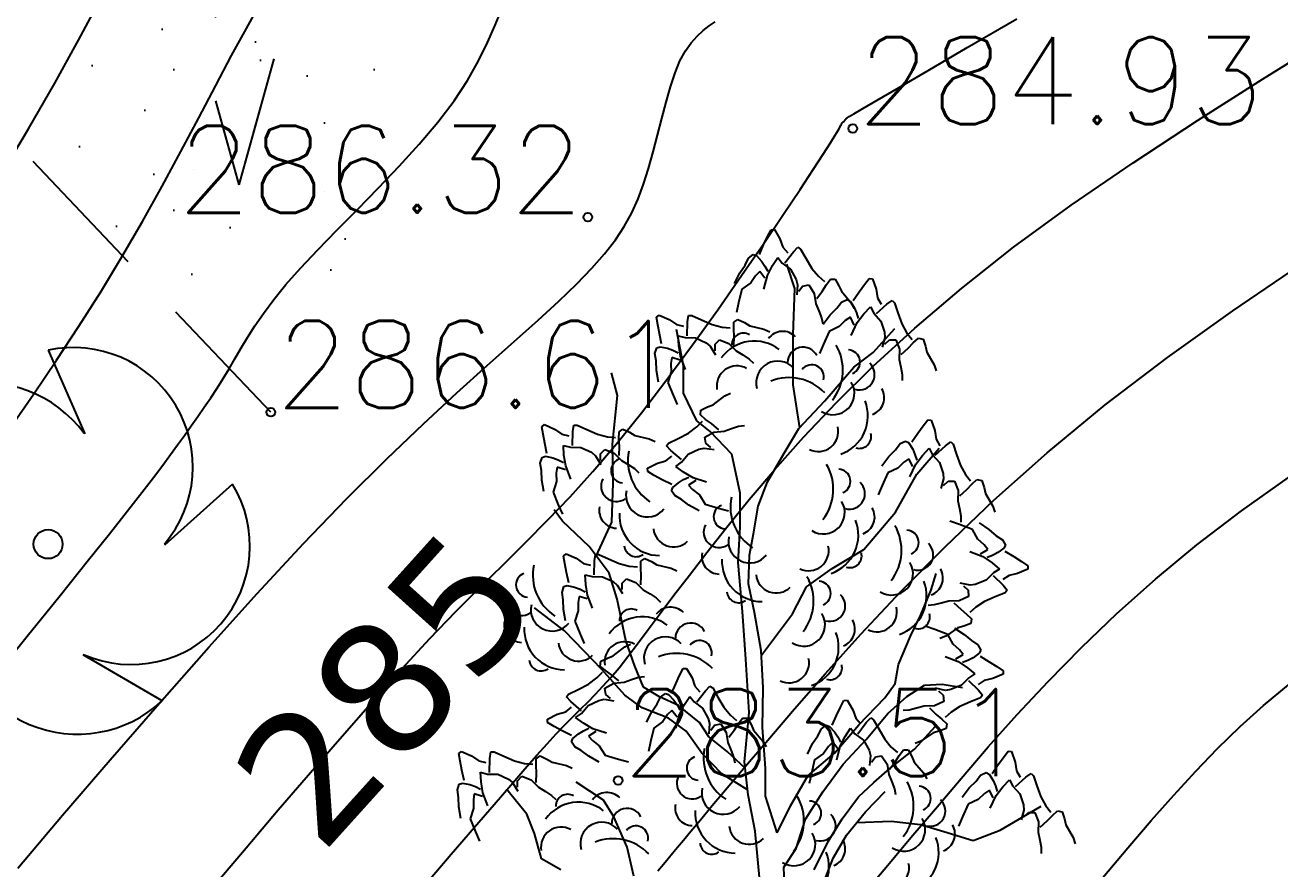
# Model space of a CAD drawing. Extents: x 524954 to 526204, y 9523489 to 9524010.
# Drawn here: x 526022.54 to 526036.96, y 9523762.14 to 9523771.84 of the extents above; entities that cross this region are included whole.
import ezdxf
from ezdxf.enums import TextEntityAlignment as Align

# ---------------------------------------------------------------- set-up
doc = ezdxf.new("R2010")
doc.units = 0
doc.header["$PDMODE"] = 33
doc.header["$PDSIZE"] = 0.1
doc.linetypes.add('ACAD_ISO12W100', pattern=[21, 12, -3, 0, -3, 0, -3])
doc.linetypes.add('CACHE2', pattern=[4.7625, 3.175, -1.5875])
for name, color, linetype in [('Arbre', 34, 'ACAD_ISO12W100'), ('CN_01_00', 3, 'Continuous'), ('CN_02_00', 4, 'Continuous'), ('CN_05_00', 6, 'Continuous'), ('Cotation Courbes de niveau', 7, 'Continuous'), ('TopoAlt', 3, 'Continuous'), ('TOPOJIS', 7, 'Continuous'), ('Végétation_Plantation', 70, 'Continuous')]:
    doc.layers.add(name, color=color, linetype=linetype)
doc.styles.add('Simplex 1.0', font='Simplex.shx', dxfattribs={"width": 0.99, "height": 1})
doc.styles.add('Verdana 1.0', font='verdana.ttf', dxfattribs={"width": 0.99, "height": 1})

# ---------------------------------------------------------------- blocks, each defined once
blk = doc.blocks.new('TCPOINT M')
at = {"color": 0}
blk.add_point((0, 0), dxfattribs=at)
at = {"layer": 'TopoAlt', "style": 'Simplex 1.0', "width": 0.99}
blk.add_attdef('ALT', (0.15, 0.15), '', height=1, dxfattribs=at)
blk = doc.blocks.new('v008')
at = {"color": 0}
for p, q in [((0, 2.2275), (0.422213, 1.268663)), ((-2.119163, 0.6885), (-1.075275, 0.7938)), ((2.11815, 0.6885), (1.3365, -0.010125)), ((-1.309163, -1.801237), (-1.087425, -0.776588)), ((1.309163, -1.801237), (0.402975, -1.273725))]:
    blk.add_line(p, q, dxfattribs=at)
blk.add_circle((0, 0), 0.166707, dxfattribs=at)
for centre, radius, start, end in [((0.291208, 0.888028), 1.371169, 319.655987, 102.271527), ((-0.728657, 0.440079), 1.412109, 36.068247, 169.859267), ((-0.681942, -0.553145), 1.397421, 106.613265, 243.314249), ((0.955834, -0.021464), 1.362186, 246.505076, 31.422438), ((0.339303, -0.763127), 1.420953, 180.89034, 313.037174)]:
    blk.add_arc(centre, radius, start, end, dxfattribs=at)
blk = doc.blocks.new('v088')
at = {"linetype": 'Continuous'}
for p, q in [((-0.024, 12.318), (0.016, 12.396)), ((0.016, 12.396), (0.055, 12.4)), ((0.055, 12.4), (0.118, 12.291)), ((-0.069, 12.224), (-0.024, 12.318)), ((0.118, 12.291), (0.152, 12.195)), ((-0.243, 12.069), (-0.188, 12.111)), ((-0.188, 12.111), (-0.15, 12.099)), ((-0.118, 12.113), (-0.069, 12.224)), ((0.152, 12.195), (0.207, 12.131)), ((0.175, 12.015), (0.272, 12.144)), ((0.272, 12.144), (0.324, 12.197)), ((0.324, 12.197), (0.356, 12.175)), ((0.356, 12.175), (0.415, 12.069)), ((-0.344, 11.901), (-0.283, 11.991)), ((-0.283, 11.991), (-0.243, 12.069)), ((-0.15, 12.099), (-0.092, 12.035)), ((-0.092, 12.035), (-0.054, 11.98)), ((-0.054, 11.98), (-0.022, 11.919)), ((-0.025, 11.872), (0.032, 11.984)), ((0.032, 11.984), (0.092, 12.078)), ((0.092, 12.078), (0.144, 12.013)), ((0.144, 12.013), (0.24, 11.942)), ((0.29, 11.722), (0.197, 12)), ((0.415, 12.069), (0.484, 11.953)), ((-0.403, 11.78), (-0.344, 11.901)), ((-0.162, 11.869), (-0.217, 11.788)), ((-0.112, 11.918), (-0.162, 11.869)), ((-0.054, 11.839), (-0.112, 11.918)), ((-0.066, 11.715), (-0.025, 11.872)), ((0.24, 11.942), (0.305, 11.825)), ((0.305, 11.825), (0.32, 11.765)), ((0.484, 11.953), (0.56, 11.862)), ((0.56, 11.862), (0.63, 11.801)), ((0.653, 11.766), (0.699, 11.829)), ((0.699, 11.829), (0.754, 11.828)), ((0.754, 11.828), (0.796, 11.754)), ((1.089, 11.768), (1.142, 11.837)), ((1.142, 11.837), (1.181, 11.833)), ((1.181, 11.833), (1.223, 11.714)), ((-0.32, 11.714), (-0.357, 11.558)), ((-0.217, 11.788), (-0.32, 11.714)), ((0.27, 11.193), (0.29, 11.722)), ((0.32, 11.765), (0.311, 11.65)), ((0.334, 11.69), (0.378, 11.749)), ((0.378, 11.749), (0.45, 11.762)), ((0.45, 11.762), (0.511, 11.664)), ((0.542, 11.608), (0.608, 11.694)), ((0.608, 11.694), (0.653, 11.766)), ((0.796, 11.754), (0.824, 11.689)), ((0.824, 11.689), (0.934, 11.561)), ((0.958, 11.583), (1.027, 11.683)), ((1.027, 11.683), (1.089, 11.768)), ((1.223, 11.714), (1.239, 11.614)), ((-0.357, 11.558), (-0.382, 11.444)), ((0.511, 11.664), (0.53, 11.547)), ((0.53, 11.547), (0.565, 11.463)), ((0.773, 11.494), (0.827, 11.564)), ((0.827, 11.564), (0.889, 11.595)), ((0.889, 11.595), (0.923, 11.575)), ((0.923, 11.575), (0.969, 11.502)), ((0.934, 11.561), (0.97, 11.497)), ((1.227, 11.433), (1.346, 11.541)), ((1.239, 11.614), (1.281, 11.541)), ((1.346, 11.541), (1.408, 11.583)), ((1.408, 11.583), (1.435, 11.556)), ((1.435, 11.556), (1.473, 11.441)), ((-1.299, 11.392), (-1.27, 11.417)), ((-1.285, 11.305), (-1.299, 11.392)), ((-1.27, 11.417), (-1.154, 11.366)), ((-0.943, 11.337), (-0.932, 11.411)), ((-0.932, 11.411), (-0.894, 11.412)), ((-0.894, 11.412), (-0.784, 11.361)), ((0.565, 11.463), (0.596, 11.383)), ((0.615, 11.31), (0.696, 11.418)), ((0.696, 11.418), (0.773, 11.494)), ((0.927, 11.391), (0.869, 11.352)), ((0.969, 11.302), (0.927, 11.391)), ((0.969, 11.502), (0.996, 11.441)), ((0.996, 11.441), (1.016, 11.375)), ((1.004, 11.329), (1.081, 11.429)), ((1.081, 11.429), (1.158, 11.51)), ((1.158, 11.51), (1.196, 11.437)), ((1.196, 11.437), (1.277, 11.348)), ((1.473, 11.441), (1.519, 11.314)), ((-1.266, 11.203), (-1.285, 11.305)), ((-1.154, 11.366), (-1.07, 11.309)), ((-1.07, 11.309), (-0.988, 11.29)), ((-0.991, 10.831), (-1.069, 11.252)), ((-0.947, 11.176), (-0.943, 11.337)), ((-0.784, 11.361), (-0.66, 11.307)), ((-0.66, 11.307), (-0.544, 11.278)), ((-0.544, 11.278), (-0.452, 11.27)), ((-0.413, 11.333), (-0.367, 11.365)), ((-0.413, 11.254), (-0.413, 11.333)), ((-0.408, 11.17), (-0.413, 11.254)), ((-0.367, 11.365), (-0.29, 11.329)), ((-0.29, 11.329), (-0.229, 11.292)), ((-0.229, 11.292), (-0.065, 11.254)), ((-0.065, 11.254), (0.001, 11.223)), ((0.596, 11.383), (0.609, 11.315)), ((0.8, 11.283), (0.685, 11.229)), ((0.869, 11.352), (0.8, 11.283)), ((0.935, 11.183), (1.004, 11.329)), ((1.188, 10.988), (1.437, 11.261)), ((1.277, 11.348), (1.319, 11.221)), ((1.519, 11.314), (1.577, 11.21)), ((-1.241, 11.084), (-1.266, 11.203)), ((-1.05, 11.179), (-0.971, 11.157)), ((-1.044, 11.067), (-1.05, 11.179)), ((-0.971, 11.157), (-0.851, 11.155)), ((-0.851, 11.155), (-0.73, 11.098)), ((-0.73, 11.098), (-0.682, 11.059)), ((-0.626, 11.08), (-0.576, 11.133)), ((-0.576, 11.133), (-0.468, 11.09)), ((-0.41, 11.061), (-0.408, 11.17)), ((0.269, 10.614), (0.27, 11.193)), ((0.685, 11.229), (0.619, 11.083)), ((1.323, 11.16), (1.292, 11.048)), ((1.319, 11.221), (1.323, 11.16)), ((1.323, 11.083), (1.377, 11.133)), ((1.377, 11.133), (1.45, 11.133)), ((1.45, 11.133), (1.492, 11.025)), ((1.577, 11.21), (1.635, 11.137)), ((1.592, 11.037), (1.65, 11.098)), ((1.65, 11.098), (1.708, 11.152)), ((1.708, 11.152), (1.762, 11.141)), ((1.762, 11.141), (1.789, 11.06)), ((-1.317, 10.975), (-1.297, 11.041)), ((-1.303, 10.889), (-1.317, 10.975)), ((-1.297, 11.041), (-1.259, 11.053)), ((-1.259, 11.053), (-1.174, 11.037)), ((-1.174, 11.037), (-1.111, 11.014)), ((-1.111, 11.014), (-1.05, 10.983)), ((-1.024, 10.943), (-1.044, 11.067)), ((-0.682, 11.059), (-0.622, 10.96)), ((-0.626, 11.006), (-0.626, 11.08)), ((-0.468, 11.09), (-0.384, 11.005)), ((-0.384, 11.005), (-0.307, 10.958)), ((-0.307, 10.958), (-0.234, 10.911)), ((0.619, 11.083), (0.573, 10.975)), ((0.968, 10.816), (1.188, 10.988)), ((1.492, 11.025), (1.489, 10.906)), ((1.512, 10.964), (1.592, 11.037)), ((1.789, 11.06), (1.804, 10.991)), ((1.804, 10.991), (1.889, 10.844)), ((-1.3, 10.78), (-1.303, 10.889)), ((-1.122, 10.929), (-1.134, 10.861)), ((-1.134, 10.861), (-1.131, 10.763)), ((-1.029, 10.899), (-1.122, 10.929)), ((-0.966, 10.792), (-1.024, 10.943)), ((-0.991, 10.52), (-0.991, 10.831)), ((-0.234, 10.911), (-0.184, 10.864)), ((0.634, 10.429), (0.968, 10.816)), ((1.489, 10.906), (1.508, 10.818)), ((1.508, 10.818), (1.523, 10.733)), ((1.889, 10.844), (1.912, 10.775)), ((-1.749, 10.491), (-1.817, 10.751)), ((-1.277, 10.647), (-1.3, 10.78)), ((-1.131, 10.763), (-1.171, 10.642)), ((1.523, 10.733), (1.523, 10.664)), ((-1.171, 10.642), (-1.109, 10.494)), ((0.345, 10.122), (0.269, 10.614)), ((-1.806, 9.931), (-1.749, 10.491)), ((-1.109, 10.494), (-1.063, 10.387)), ((-0.835, 10.2), (-0.991, 10.52)), ((-0.715, 10.36), (-0.648, 10.385)), ((-0.648, 10.385), (-0.514, 10.488)), ((-0.514, 10.488), (-0.448, 10.519)), ((0.336, 10.112), (0.634, 10.429)), ((-0.796, 10.268), (-0.791, 10.323)), ((-0.735, 10.218), (-0.796, 10.268)), ((-0.791, 10.323), (-0.715, 10.36)), ((-2.616, 10.132), (-2.587, 10.158)), ((-2.603, 10.046), (-2.616, 10.132)), ((-2.587, 10.158), (-2.471, 10.107)), ((-2.471, 10.107), (-2.388, 10.049)), ((-2.261, 10.077), (-2.249, 10.151)), ((-2.249, 10.151), (-2.211, 10.152)), ((-2.211, 10.152), (-2.101, 10.101)), ((-2.101, 10.101), (-1.977, 10.047)), ((-1.73, 10.074), (-1.685, 10.105)), ((-1.685, 10.105), (-1.608, 10.069)), ((-0.931, 10.06), (-0.836, 10.131)), ((-0.836, 10.131), (-0.771, 10.198)), ((-0.683, 10.078), (-0.835, 10.2)), ((-0.666, 10.169), (-0.735, 10.218)), ((-0.583, 10.098), (-0.666, 10.169)), ((-0.523, 10.083), (-0.438, 10.113)), ((-0.438, 10.113), (-0.356, 10.14)), ((-0.356, 10.14), (-0.287, 10.149)), ((0.168, 9.829), (0.336, 10.112)), ((1.7, 10.058), (1.762, 10.142)), ((1.762, 10.142), (1.816, 10.212)), ((1.816, 10.212), (1.854, 10.208)), ((1.854, 10.208), (1.896, 10.089)), ((1.896, 10.089), (1.912, 9.989)), ((-2.583, 9.943), (-2.603, 10.046)), ((-2.388, 10.049), (-2.306, 10.03)), ((-2.264, 9.917), (-2.261, 10.077)), ((-1.977, 10.047), (-1.862, 10.018)), ((-1.862, 10.018), (-1.769, 10.01)), ((-1.731, 9.995), (-1.73, 10.074)), ((-1.725, 9.911), (-1.731, 9.995)), ((-1.608, 10.069), (-1.547, 10.033)), ((-1.547, 10.033), (-1.382, 9.994)), ((-1.382, 9.994), (-1.316, 9.963)), ((-1.184, 9.915), (-1.161, 9.945)), ((-1.161, 9.945), (-1.051, 9.998)), ((-1.051, 9.998), (-0.931, 10.06)), ((-0.743, 10.015), (-0.642, 10.071)), ((-0.734, 9.943), (-0.743, 10.015)), ((-0.435, 9.816), (-0.683, 10.078)), ((-0.642, 10.071), (-0.523, 10.083)), ((1.5, 9.939), (1.562, 9.969)), ((1.562, 9.969), (1.596, 9.95)), ((1.596, 9.95), (1.643, 9.877)), ((1.631, 9.958), (1.7, 10.058)), ((1.912, 9.989), (1.954, 9.915)), ((2.019, 9.915), (2.081, 9.958)), ((2.081, 9.958), (2.108, 9.931)), ((-2.558, 9.824), (-2.583, 9.943)), ((-2.368, 9.919), (-2.288, 9.897)), ((-2.362, 9.808), (-2.368, 9.919)), ((-2.342, 9.683), (-2.362, 9.808)), ((-2.288, 9.897), (-2.168, 9.895)), ((-2.168, 9.895), (-2.047, 9.839)), ((-2.047, 9.839), (-2, 9.799)), ((-1.944, 9.746), (-1.943, 9.82)), ((-1.943, 9.82), (-1.893, 9.873)), ((-1.893, 9.873), (-1.786, 9.83)), ((-1.797, 9.483), (-1.806, 9.931)), ((-1.786, 9.83), (-1.702, 9.745)), ((-1.728, 9.802), (-1.725, 9.911)), ((-1.134, 9.859), (-1.184, 9.915)), ((-1.012, 9.755), (-1.134, 9.859)), ((-1.011, 9.724), (-0.934, 9.816)), ((-0.934, 9.816), (-0.814, 9.874)), ((-0.814, 9.874), (-0.753, 9.886)), ((-0.753, 9.886), (-0.639, 9.87)), ((-0.677, 9.896), (-0.734, 9.943)), ((-0.339, 9.37), (-0.435, 9.816)), ((-0.025, 9.501), (0.168, 9.829)), ((1.369, 9.792), (1.446, 9.869)), ((1.446, 9.869), (1.5, 9.939)), ((1.643, 9.877), (1.669, 9.815)), ((1.669, 9.815), (1.689, 9.75)), ((1.677, 9.704), (1.754, 9.804)), ((1.69, 9.587), (1.945, 9.885)), ((1.754, 9.804), (1.831, 9.885)), ((1.831, 9.885), (1.869, 9.812)), ((1.869, 9.812), (1.95, 9.723)), ((1.9, 9.808), (2.019, 9.915)), ((2.108, 9.931), (2.146, 9.815)), ((2.146, 9.815), (2.193, 9.689)), ((-2.634, 9.715), (-2.614, 9.781)), ((-2.621, 9.629), (-2.634, 9.715)), ((-2.614, 9.781), (-2.576, 9.793)), ((-2.576, 9.793), (-2.492, 9.777)), ((-2.492, 9.777), (-2.428, 9.754)), ((-2.439, 9.669), (-2.451, 9.601)), ((-2.346, 9.639), (-2.439, 9.669)), ((-2.428, 9.754), (-2.368, 9.723)), ((-2.283, 9.532), (-2.342, 9.683)), ((-2, 9.799), (-1.94, 9.7)), ((-1.702, 9.745), (-1.624, 9.699)), ((-1.624, 9.699), (-1.552, 9.652)), ((-1.402, 9.657), (-1.289, 9.715)), ((-1.401, 9.619), (-1.402, 9.657)), ((-1.289, 9.715), (-1.192, 9.743)), ((-1.192, 9.743), (-1.125, 9.794)), ((-1.079, 9.676), (-1.011, 9.724)), ((-0.989, 9.611), (-1.079, 9.676)), ((1.289, 9.685), (1.369, 9.792)), ((1.473, 9.658), (1.358, 9.604)), ((1.542, 9.727), (1.473, 9.658)), ((1.6, 9.765), (1.542, 9.727)), ((1.643, 9.677), (1.6, 9.765)), ((1.608, 9.558), (1.677, 9.704)), ((1.95, 9.723), (1.993, 9.596)), ((2.193, 9.689), (2.25, 9.585)), ((-2.617, 9.52), (-2.621, 9.629)), ((-2.595, 9.387), (-2.617, 9.52)), ((-2.451, 9.601), (-2.448, 9.503)), ((-1.552, 9.652), (-1.502, 9.604)), ((-1.325, 9.574), (-1.401, 9.619)), ((-1.233, 9.524), (-1.325, 9.574)), ((-1.125, 9.469), (-1.233, 9.524)), ((-1.047, 9.49), (-0.989, 9.525)), ((-0.88, 9.547), (-0.989, 9.611)), ((-0.989, 9.525), (-0.927, 9.553)), ((-0.848, 9.516), (-0.931, 9.463)), ((-0.726, 9.498), (-0.88, 9.547)), ((1.358, 9.604), (1.292, 9.458)), ((1.444, 9.153), (1.69, 9.587)), ((1.996, 9.535), (1.966, 9.423)), ((1.993, 9.596), (1.996, 9.535)), ((2.25, 9.585), (2.308, 9.512)), ((2.323, 9.473), (2.381, 9.527)), ((2.381, 9.527), (2.435, 9.515)), ((2.435, 9.515), (2.462, 9.435)), ((-2.448, 9.503), (-2.488, 9.382)), ((-2.488, 9.382), (-2.427, 9.234)), ((-1.812, 9.035), (-1.797, 9.483)), ((-1.128, 9.398), (-1.113, 9.435)), ((-1.089, 9.341), (-1.128, 9.398)), ((-1.113, 9.435), (-1.047, 9.49)), ((-0.931, 9.463), (-0.885, 9.411)), ((-0.885, 9.411), (-0.807, 9.351)), ((-0.337, 8.979), (-0.339, 9.37)), ((-0.131, 9.219), (-0.025, 9.501)), ((1.292, 9.458), (1.246, 9.35)), ((1.996, 9.458), (2.05, 9.508)), ((2.05, 9.508), (2.123, 9.508)), ((2.123, 9.508), (2.166, 9.4)), ((2.166, 9.4), (2.162, 9.281)), ((2.185, 9.338), (2.266, 9.412)), ((2.266, 9.412), (2.323, 9.473)), ((2.462, 9.435), (2.477, 9.365)), ((-2.427, 9.234), (-2.38, 9.127)), ((-1.014, 9.297), (-1.089, 9.341)), ((-0.927, 9.231), (-1.014, 9.297)), ((-0.81, 9.165), (-0.927, 9.231)), ((-0.807, 9.351), (-0.739, 9.244)), ((-0.739, 9.244), (-0.586, 9.198)), ((2.162, 9.281), (2.181, 9.192)), ((2.477, 9.365), (2.562, 9.219)), ((-2.378, 9.048), (-2.474, 9.177)), ((-0.586, 9.198), (-0.473, 9.166)), ((-0.186, 8.901), (-0.131, 9.219)), ((1.08, 8.722), (1.444, 9.153)), ((2.181, 9.192), (2.196, 9.108)), ((2.196, 9.108), (2.196, 9.038)), ((2.562, 9.219), (2.585, 9.15)), ((-2.074, 8.756), (-2.378, 9.048)), ((-1.992, 8.647), (-1.812, 9.035)), ((-0.36, 8.574), (-0.337, 8.979)), ((2.18, 9.009), (2.07, 9.048)), ((2.33, 8.953), (2.18, 9.009)), ((2.391, 8.841), (2.33, 8.953)), ((2.406, 9.027), (2.519, 8.953)), ((2.519, 8.953), (2.601, 8.881)), ((-0.231, 8.658), (-0.186, 8.901)), ((2.465, 8.776), (2.391, 8.841)), ((2.601, 8.881), (2.673, 8.832)), ((2.673, 8.832), (2.708, 8.773)), ((-2.366, 8.647), (-2.337, 8.672)), ((-2.337, 8.672), (-2.221, 8.621)), ((-1.843, 8.45), (-2.074, 8.756)), ((-2.011, 8.592), (-1.999, 8.665)), ((-1.999, 8.665), (-1.961, 8.666)), ((-1.961, 8.666), (-1.851, 8.615)), ((-0.243, 8.328), (-0.231, 8.658)), ((0.718, 8.503), (1.08, 8.722)), ((2.3, 8.701), (2.45, 8.641)), ((2.421, 8.673), (2.507, 8.721)), ((2.507, 8.721), (2.465, 8.776)), ((2.561, 8.655), (2.497, 8.632)), ((2.621, 8.686), (2.561, 8.655)), ((2.691, 8.737), (2.621, 8.686)), ((2.708, 8.773), (2.691, 8.737)), ((2.701, 8.703), (2.805, 8.64)), ((-2.353, 8.56), (-2.366, 8.647)), ((-2.333, 8.457), (-2.353, 8.56)), ((-2.221, 8.621), (-2.138, 8.563)), ((-2.138, 8.563), (-2.056, 8.544)), ((-2.014, 8.431), (-2.011, 8.592)), ((-1.851, 8.615), (-1.727, 8.562)), ((-1.727, 8.562), (-1.612, 8.532)), ((-1.612, 8.532), (-1.519, 8.524)), ((-1.481, 8.509), (-1.48, 8.588)), ((-1.475, 8.425), (-1.481, 8.509)), ((-1.48, 8.588), (-1.435, 8.619)), ((-1.435, 8.619), (-1.357, 8.583)), ((-1.357, 8.583), (-1.297, 8.547)), ((-1.297, 8.547), (-1.132, 8.508)), ((-1.132, 8.508), (-1.066, 8.477)), ((-0.311, 8.009), (-0.36, 8.574)), ((0.424, 8.292), (0.718, 8.503)), ((2.45, 8.641), (2.555, 8.57)), ((2.555, 8.57), (2.64, 8.498)), ((2.805, 8.64), (2.893, 8.584)), ((2.893, 8.584), (2.966, 8.534)), ((2.966, 8.534), (2.964, 8.496)), ((-2.308, 8.338), (-2.333, 8.457)), ((-2.118, 8.433), (-2.038, 8.411)), ((-2.112, 8.322), (-2.118, 8.433)), ((-2.038, 8.411), (-1.918, 8.409)), ((-1.918, 8.409), (-1.797, 8.353)), ((-1.75, 8.153), (-1.843, 8.45)), ((-1.693, 8.334), (-1.643, 8.387)), ((-1.643, 8.387), (-1.536, 8.344)), ((-1.478, 8.316), (-1.475, 8.425)), ((1.855, 8.26), (1.913, 8.447)), ((2.487, 8.369), (2.362, 8.319)), ((2.57, 8.455), (2.487, 8.369)), ((2.568, 8.425), (2.683, 8.312)), ((2.64, 8.498), (2.57, 8.455)), ((2.749, 8.424), (2.679, 8.378)), ((2.848, 8.446), (2.749, 8.424)), ((2.964, 8.496), (2.848, 8.446)), ((-2.384, 8.23), (-2.364, 8.296)), ((-2.371, 8.143), (-2.384, 8.23)), ((-2.364, 8.296), (-2.326, 8.308)), ((-2.326, 8.308), (-2.242, 8.291)), ((-2.242, 8.291), (-2.178, 8.268)), ((-2.178, 8.268), (-2.118, 8.237)), ((-2.092, 8.197), (-2.112, 8.322)), ((-1.797, 8.353), (-1.75, 8.313)), ((-1.75, 8.313), (-1.69, 8.215)), ((-1.694, 8.261), (-1.693, 8.334)), ((-1.536, 8.344), (-1.452, 8.259)), ((-1.452, 8.259), (-1.374, 8.213)), ((-0.174, 8), (-0.243, 8.328)), ((0.262, 7.984), (0.424, 8.292)), ((1.736, 7.971), (1.855, 8.26)), ((2.301, 8.311), (2.188, 8.335)), ((2.225, 8.306), (2.278, 8.256)), ((2.278, 8.256), (2.282, 8.183)), ((2.362, 8.319), (2.301, 8.311)), ((2.704, 8.225), (2.591, 8.179)), ((2.683, 8.312), (2.729, 8.254)), ((2.729, 8.254), (2.704, 8.225)), ((-2.367, 8.034), (-2.371, 8.143)), ((-2.189, 8.184), (-2.201, 8.115)), ((-2.201, 8.115), (-2.198, 8.017)), ((-2.096, 8.154), (-2.189, 8.184)), ((-2.033, 8.047), (-2.092, 8.197)), ((-1.653, 7.676), (-1.75, 8.153)), ((-1.374, 8.213), (-1.302, 8.166)), ((-1.302, 8.166), (-1.252, 8.118)), ((1.888, 8.085), (1.819, 8.08)), ((1.971, 8.105), (1.888, 8.085)), ((2.058, 8.13), (1.971, 8.105)), ((2.178, 8.134), (2.058, 8.13)), ((2.117, 8.111), (2.195, 8.035)), ((2.282, 8.183), (2.178, 8.134)), ((2.467, 8.125), (2.367, 8.061)), ((2.591, 8.179), (2.467, 8.125)), ((-2.358, 7.786), (-2.7, 8.052)), ((-2.345, 7.902), (-2.367, 8.034)), ((-2.198, 8.017), (-2.238, 7.897)), ((-0.274, 7.463), (-0.311, 8.009)), ((-0.096, 7.56), (-0.174, 8)), ((-0.093, 7.509), (0.262, 7.984)), ((1.617, 7.726), (1.736, 7.971)), ((2.195, 8.035), (2.261, 7.981)), ((2.261, 7.981), (2.318, 7.927)), ((2.367, 8.061), (2.298, 7.999)), ((2.318, 7.927), (2.31, 7.872)), ((-2.129, 7.554), (-2.358, 7.786)), ((-2.238, 7.897), (-2.177, 7.749)), ((1.896, 7.802), (1.786, 7.841)), ((2.046, 7.746), (1.896, 7.802)), ((2.163, 7.821), (2.022, 7.727)), ((2.123, 7.82), (2.235, 7.746)), ((2.231, 7.841), (2.163, 7.821)), ((2.31, 7.872), (2.231, 7.841)), ((-2.177, 7.749), (-2.13, 7.641)), ((-1.547, 7.38), (-1.653, 7.676)), ((1.481, 7.4), (1.617, 7.726)), ((2.022, 7.727), (1.955, 7.7)), ((2.107, 7.634), (2.046, 7.746)), ((2.235, 7.746), (2.317, 7.675)), ((2.317, 7.675), (2.389, 7.625)), ((-1.932, 7.347), (-2.129, 7.554)), ((-1.864, 7.475), (-1.797, 7.5)), ((-1.797, 7.5), (-1.663, 7.603)), ((-1.663, 7.603), (-1.598, 7.634)), ((-0.075, 7.131), (-0.096, 7.56)), ((2.181, 7.57), (2.107, 7.634)), ((2.137, 7.467), (2.223, 7.514)), ((2.223, 7.514), (2.181, 7.57)), ((2.407, 7.53), (2.337, 7.479)), ((2.389, 7.625), (2.424, 7.566)), ((2.424, 7.566), (2.407, 7.53)), ((2.417, 7.496), (2.521, 7.433)), ((-1.945, 7.383), (-1.94, 7.438)), ((-1.884, 7.333), (-1.945, 7.383)), ((-1.94, 7.438), (-1.864, 7.475)), ((-1.449, 7.14), (-1.547, 7.38)), ((-1.034, 7.275), (-0.994, 7.353)), ((-0.994, 7.353), (-0.955, 7.356)), ((-0.955, 7.356), (-0.891, 7.247)), ((-0.237, 6.848), (-0.274, 7.463)), ((1.442, 7.181), (1.481, 7.4)), ((2.016, 7.494), (2.166, 7.434)), ((2.166, 7.434), (2.271, 7.363)), ((2.277, 7.448), (2.213, 7.425)), ((2.271, 7.363), (2.357, 7.292)), ((2.337, 7.479), (2.277, 7.448)), ((2.521, 7.433), (2.609, 7.377)), ((2.609, 7.377), (2.682, 7.328)), ((-2.081, 7.175), (-1.985, 7.246)), ((-1.985, 7.246), (-1.92, 7.313)), ((-1.665, 7.048), (-1.932, 7.347)), ((-1.815, 7.284), (-1.884, 7.333)), ((-1.732, 7.213), (-1.815, 7.284)), ((-1.672, 7.198), (-1.587, 7.228)), ((-1.587, 7.228), (-1.505, 7.255)), ((-1.505, 7.255), (-1.436, 7.264)), ((-1.078, 7.18), (-1.034, 7.275)), ((-0.891, 7.247), (-0.858, 7.151)), ((2.286, 7.249), (2.203, 7.162)), ((2.284, 7.218), (2.399, 7.105)), ((2.357, 7.292), (2.286, 7.249)), ((2.465, 7.218), (2.395, 7.171)), ((2.564, 7.239), (2.465, 7.218)), ((2.68, 7.289), (2.564, 7.239)), ((2.682, 7.328), (2.68, 7.289)), ((-2.31, 7.06), (-2.2, 7.113)), ((-2.2, 7.113), (-2.081, 7.175)), ((-1.892, 7.13), (-1.791, 7.186)), ((-1.883, 7.058), (-1.892, 7.13)), ((-1.791, 7.186), (-1.672, 7.198)), ((-1.266, 7.031), (-1.449, 7.14)), ((-1.253, 7.025), (-1.198, 7.067)), ((-1.198, 7.067), (-1.16, 7.055)), ((-1.128, 7.069), (-1.078, 7.18)), ((-0.858, 7.151), (-0.802, 7.088)), ((-0.835, 6.972), (-0.738, 7.1)), ((-0.738, 7.1), (-0.686, 7.153)), ((-0.686, 7.153), (-0.654, 7.131)), ((-0.654, 7.131), (-0.595, 7.025)), ((-0.084, 6.677), (-0.075, 7.131)), ((1.321, 7.017), (1.442, 7.181)), ((1.575, 7.035), (1.778, 7.163)), ((1.778, 7.163), (1.983, 7.174)), ((2.018, 7.104), (1.904, 7.128)), ((1.941, 7.1), (1.994, 7.049)), ((1.983, 7.174), (2.214, 7.135)), ((2.079, 7.112), (2.018, 7.104)), ((2.203, 7.162), (2.079, 7.112)), ((2.399, 7.105), (2.445, 7.047)), ((-2.333, 7.03), (-2.31, 7.06)), ((-2.283, 6.974), (-2.333, 7.03)), ((-2.161, 6.87), (-2.283, 6.974)), ((-2.161, 6.839), (-2.083, 6.931)), ((-2.083, 6.931), (-1.963, 6.989)), ((-1.963, 6.989), (-1.902, 7.001)), ((-1.902, 7.001), (-1.788, 6.985)), ((-1.826, 7.011), (-1.883, 7.058)), ((-1.463, 6.903), (-1.665, 7.048)), ((-1.354, 6.857), (-1.293, 6.947)), ((-1.293, 6.947), (-1.253, 7.025)), ((-1.047, 6.93), (-1.266, 7.031)), ((-1.16, 7.055), (-1.101, 6.992)), ((-1.101, 6.992), (-1.063, 6.936)), ((-1.063, 6.936), (-1.032, 6.875)), ((-0.806, 6.736), (-1.047, 6.93)), ((-1.035, 6.828), (-0.978, 6.941)), ((-0.978, 6.941), (-0.918, 7.034)), ((-0.918, 7.034), (-0.866, 6.97)), ((-0.866, 6.97), (-0.77, 6.898)), ((-0.595, 7.025), (-0.526, 6.909)), ((0.813, 6.909), (0.853, 6.987)), ((0.853, 6.987), (0.891, 6.991)), ((0.891, 6.991), (0.955, 6.881)), ((1.023, 6.706), (1.321, 7.017)), ((1.356, 6.837), (1.575, 7.035)), ((1.775, 6.923), (1.688, 6.899)), ((1.894, 6.927), (1.775, 6.923)), ((1.999, 6.976), (1.894, 6.927)), ((1.994, 7.049), (1.999, 6.976)), ((2.184, 6.918), (2.084, 6.854)), ((2.307, 6.972), (2.184, 6.918)), ((2.42, 7.018), (2.307, 6.972)), ((2.445, 7.047), (2.42, 7.018)), ((-2.551, 6.772), (-2.439, 6.83)), ((-2.439, 6.83), (-2.342, 6.858)), ((-2.342, 6.858), (-2.275, 6.909)), ((-2.228, 6.791), (-2.161, 6.839)), ((-2.138, 6.726), (-2.228, 6.791)), ((-1.162, 6.785), (-1.463, 6.903)), ((-1.413, 6.737), (-1.354, 6.857)), ((-1.172, 6.826), (-1.227, 6.745)), ((-1.122, 6.874), (-1.172, 6.826)), ((-0.96, 6.634), (-1.162, 6.785)), ((-1.064, 6.795), (-1.122, 6.874)), ((-1.076, 6.671), (-1.035, 6.828)), ((-0.77, 6.898), (-0.705, 6.781)), ((-0.705, 6.781), (-0.69, 6.721)), ((-0.526, 6.909), (-0.45, 6.818)), ((-0.45, 6.818), (-0.379, 6.757)), ((-0.357, 6.722), (-0.31, 6.785)), ((-0.31, 6.785), (-0.255, 6.784)), ((-0.287, 6.281), (-0.237, 6.848)), ((-0.255, 6.784), (-0.214, 6.71)), ((0.719, 6.703), (0.768, 6.815)), ((0.768, 6.815), (0.813, 6.909)), ((0.955, 6.881), (0.989, 6.786)), ((0.989, 6.786), (1.044, 6.722)), ((1.107, 6.54), (1.356, 6.837)), ((1.108, 6.734), (1.161, 6.787)), ((1.161, 6.787), (1.192, 6.766)), ((1.604, 6.878), (1.535, 6.874)), ((1.688, 6.899), (1.604, 6.878)), ((1.834, 6.904), (1.912, 6.828)), ((1.912, 6.828), (1.977, 6.774)), ((1.977, 6.774), (2.034, 6.72)), ((2.084, 6.854), (2.014, 6.792)), ((-2.55, 6.734), (-2.551, 6.772)), ((-2.475, 6.689), (-2.55, 6.734)), ((-2.383, 6.639), (-2.475, 6.689)), ((-2.274, 6.584), (-2.383, 6.639)), ((-2.196, 6.606), (-2.138, 6.64)), ((-2.029, 6.662), (-2.138, 6.726)), ((-2.138, 6.64), (-2.076, 6.668)), ((-1.998, 6.632), (-2.08, 6.578)), ((-1.875, 6.613), (-2.029, 6.662)), ((-1.33, 6.67), (-1.367, 6.514)), ((-1.227, 6.745), (-1.33, 6.67)), ((-0.78, 6.382), (-0.96, 6.634)), ((-0.697, 6.571), (-0.806, 6.736)), ((-0.69, 6.721), (-0.699, 6.606)), ((-0.675, 6.646), (-0.632, 6.705)), ((-0.632, 6.705), (-0.56, 6.719)), ((-0.56, 6.719), (-0.498, 6.621)), ((-0.468, 6.564), (-0.402, 6.651)), ((-0.402, 6.651), (-0.357, 6.722)), ((-0.214, 6.71), (-0.186, 6.645)), ((-0.186, 6.645), (-0.075, 6.517)), ((-0.049, 6.211), (-0.084, 6.677)), ((0.554, 6.582), (0.594, 6.66)), ((0.594, 6.66), (0.649, 6.702)), ((0.649, 6.702), (0.686, 6.689)), ((0.686, 6.689), (0.745, 6.626)), ((0.743, 6.383), (1.023, 6.706)), ((0.868, 6.575), (0.929, 6.669)), ((0.929, 6.669), (0.98, 6.604)), ((1.011, 6.606), (1.108, 6.734)), ((1.192, 6.766), (1.252, 6.66)), ((1.252, 6.66), (1.321, 6.544)), ((1.663, 6.427), (1.906, 6.693)), ((1.947, 6.634), (1.879, 6.614)), ((2.026, 6.666), (1.947, 6.634)), ((2.034, 6.72), (2.026, 6.666)), ((-2.277, 6.513), (-2.262, 6.55)), ((-2.238, 6.456), (-2.277, 6.513)), ((-2.262, 6.55), (-2.196, 6.606)), ((-2.08, 6.578), (-2.034, 6.526)), ((-2.034, 6.526), (-1.957, 6.466)), ((-1.367, 6.514), (-1.392, 6.4)), ((-0.488, 6.401), (-0.697, 6.571)), ((-0.498, 6.621), (-0.48, 6.503)), ((-0.48, 6.503), (-0.444, 6.419)), ((-0.075, 6.517), (-0.04, 6.453)), ((0.433, 6.371), (0.493, 6.492)), ((0.493, 6.492), (0.554, 6.582)), ((0.724, 6.509), (0.675, 6.46)), ((0.782, 6.43), (0.724, 6.509)), ((0.745, 6.626), (0.783, 6.571)), ((0.783, 6.571), (0.814, 6.51)), ((0.811, 6.463), (0.868, 6.575)), ((0.846, 6.255), (1.107, 6.54)), ((0.98, 6.604), (1.076, 6.532)), ((1.076, 6.532), (1.141, 6.416)), ((1.321, 6.544), (1.397, 6.452)), ((1.738, 6.52), (1.671, 6.493)), ((1.879, 6.614), (1.738, 6.52)), ((-3.568, 6.377), (-3.539, 6.402)), ((-3.555, 6.29), (-3.568, 6.377)), ((-3.539, 6.402), (-3.423, 6.351)), ((-3.423, 6.351), (-3.34, 6.294)), ((-3.213, 6.322), (-3.201, 6.396)), ((-3.201, 6.396), (-3.163, 6.397)), ((-3.163, 6.397), (-3.053, 6.346)), ((-3.053, 6.346), (-2.929, 6.292)), ((-2.682, 6.318), (-2.637, 6.35)), ((-2.637, 6.35), (-2.56, 6.314)), ((-2.163, 6.412), (-2.238, 6.456)), ((-2.076, 6.346), (-2.163, 6.412)), ((-1.959, 6.28), (-2.076, 6.346)), ((-1.957, 6.466), (-1.888, 6.359)), ((-1.888, 6.359), (-1.735, 6.313)), ((-0.551, 6.145), (-0.78, 6.382)), ((-0.279, 6.204), (-0.488, 6.401)), ((-0.444, 6.419), (-0.414, 6.339)), ((0.438, 6.122), (0.743, 6.383)), ((0.62, 6.379), (0.516, 6.305)), ((0.675, 6.46), (0.62, 6.379)), ((0.771, 6.306), (0.811, 6.463)), ((1.141, 6.416), (1.157, 6.356)), ((1.157, 6.356), (1.147, 6.241)), ((1.215, 6.339), (1.286, 6.353)), ((1.286, 6.353), (1.348, 6.255)), ((1.381, 6.204), (1.663, 6.427)), ((1.397, 6.452), (1.467, 6.391)), ((1.444, 6.285), (1.489, 6.356)), ((1.489, 6.356), (1.536, 6.42)), ((1.536, 6.42), (1.591, 6.419)), ((1.591, 6.419), (1.633, 6.344)), ((1.633, 6.344), (1.661, 6.279)), ((2.685, 6.334), (2.739, 6.404)), ((2.739, 6.404), (2.777, 6.4)), ((2.777, 6.4), (2.82, 6.28)), ((-3.535, 6.188), (-3.555, 6.29)), ((-3.34, 6.294), (-3.258, 6.275)), ((-3.216, 6.161), (-3.213, 6.322)), ((-2.929, 6.292), (-2.814, 6.263)), ((-2.814, 6.263), (-2.721, 6.255)), ((-2.683, 6.24), (-2.682, 6.318)), ((-2.677, 6.155), (-2.683, 6.24)), ((-2.56, 6.314), (-2.499, 6.278)), ((-2.499, 6.278), (-2.334, 6.239)), ((-2.334, 6.239), (-2.268, 6.208)), ((-1.735, 6.313), (-1.622, 6.281)), ((-0.414, 6.339), (-0.401, 6.271)), ((-0.248, 5.902), (-0.287, 6.281)), ((-0.049, 5.888), (-0.049, 6.211)), ((0.516, 6.305), (0.479, 6.149)), ((0.61, 5.939), (0.846, 6.255)), ((1.171, 6.28), (1.215, 6.339)), ((1.198, 6.044), (1.381, 6.204)), ((1.348, 6.255), (1.367, 6.137)), ((1.378, 6.198), (1.444, 6.285)), ((1.661, 6.279), (1.771, 6.151)), ((2.554, 6.15), (2.623, 6.25)), ((2.623, 6.25), (2.685, 6.334)), ((2.82, 6.28), (2.835, 6.18)), ((-3.51, 6.069), (-3.535, 6.188)), ((-3.32, 6.164), (-3.24, 6.142)), ((-3.314, 6.053), (-3.32, 6.164)), ((-3.24, 6.142), (-3.121, 6.14)), ((-3.121, 6.14), (-2.999, 6.083)), ((-2.999, 6.083), (-2.952, 6.044)), ((-2.896, 5.991), (-2.895, 6.065)), ((-2.895, 6.065), (-2.845, 6.118)), ((-2.845, 6.118), (-2.738, 6.075)), ((-2.738, 6.075), (-2.654, 5.99)), ((-2.68, 6.046), (-2.677, 6.155)), ((-0.254, 5.961), (-0.551, 6.145)), ((0.24, 5.776), (0.438, 6.122)), ((0.479, 6.149), (0.454, 6.035)), ((1.367, 6.137), (1.402, 6.054)), ((1.402, 6.054), (1.433, 5.974)), ((1.771, 6.151), (1.807, 6.088)), ((2.293, 5.984), (2.37, 6.061)), ((2.37, 6.061), (2.423, 6.13)), ((2.423, 6.13), (2.485, 6.161)), ((2.485, 6.161), (2.52, 6.142)), ((2.52, 6.142), (2.566, 6.069)), ((2.566, 6.069), (2.593, 6.007)), ((2.677, 5.996), (2.754, 6.077)), ((2.754, 6.077), (2.793, 6.004)), ((2.823, 6), (2.943, 6.107)), ((2.835, 6.18), (2.877, 6.107)), ((2.943, 6.107), (3.004, 6.15)), ((3.004, 6.15), (3.031, 6.123)), ((3.031, 6.123), (3.07, 6.007)), ((-3.586, 5.96), (-3.566, 6.026)), ((-3.573, 5.874), (-3.586, 5.96)), ((-3.566, 6.026), (-3.528, 6.038)), ((-3.528, 6.038), (-3.444, 6.022)), ((-3.444, 6.022), (-3.38, 5.999)), ((-3.392, 5.914), (-3.403, 5.846)), ((-3.298, 5.884), (-3.392, 5.914)), ((-3.38, 5.999), (-3.32, 5.968)), ((-3.294, 5.928), (-3.314, 6.053)), ((-3.235, 5.777), (-3.294, 5.928)), ((-2.787, 5.681), (-3.023, 5.969)), ((-2.952, 6.044), (-2.892, 5.945)), ((-2.654, 5.99), (-2.576, 5.943)), ((-2.576, 5.943), (-2.504, 5.896)), ((-1.907, 5.843), (-2.222, 6.048)), ((0.411, 5.624), (0.61, 5.939)), ((1.021, 5.879), (1.198, 6.044)), ((1.1, 5.706), (1.325, 5.941)), ((1.433, 5.974), (1.446, 5.906)), ((2.212, 5.877), (2.293, 5.984)), ((2.466, 5.919), (2.396, 5.85)), ((2.523, 5.957), (2.466, 5.919)), ((2.566, 5.869), (2.523, 5.957)), ((2.593, 6.007), (2.612, 5.942)), ((2.6, 5.896), (2.677, 5.996)), ((2.793, 6.004), (2.873, 5.915)), ((2.873, 5.915), (2.916, 5.788)), ((3.07, 6.007), (3.116, 5.88)), ((-3.57, 5.765), (-3.573, 5.874)), ((-3.547, 5.632), (-3.57, 5.765)), ((-3.403, 5.846), (-3.4, 5.748)), ((-2.504, 5.896), (-2.454, 5.849)), ((-1.791, 5.652), (-1.907, 5.843)), ((-0.165, 5.487), (-0.248, 5.902)), ((0.085, 5.468), (-0.049, 5.888)), ((0.085, 5.468), (0.24, 5.776)), ((0.834, 5.626), (1.021, 5.879)), ((2.281, 5.796), (2.216, 5.65)), ((2.396, 5.85), (2.281, 5.796)), ((2.531, 5.75), (2.6, 5.896)), ((2.646, 5.496), (3.119, 5.774)), ((2.916, 5.788), (2.92, 5.727)), ((3.116, 5.88), (3.173, 5.777)), ((3.173, 5.777), (3.231, 5.703)), ((-3.4, 5.748), (-3.44, 5.627)), ((-3.44, 5.627), (-3.379, 5.479)), ((-2.701, 5.459), (-2.787, 5.681)), ((-1.635, 5.301), (-1.791, 5.652)), ((0.306, 5.286), (0.411, 5.624)), ((0.671, 5.368), (0.834, 5.626)), ((0.881, 5.441), (1.1, 5.706)), ((2.216, 5.65), (2.169, 5.542)), ((2.92, 5.727), (2.889, 5.615)), ((2.92, 5.65), (2.973, 5.7)), ((2.973, 5.7), (3.047, 5.7)), ((3.047, 5.7), (3.089, 5.592)), ((3.189, 5.603), (3.247, 5.665)), ((3.247, 5.665), (3.304, 5.719)), ((3.304, 5.719), (3.358, 5.707)), ((3.358, 5.707), (3.385, 5.627)), ((3.385, 5.627), (3.4, 5.557)), ((-3.379, 5.479), (-3.332, 5.372)), ((-0.107, 4.829), (-0.165, 5.487)), ((1.001, 5.586), (1.394, 5.601)), ((1.394, 5.601), (1.731, 5.564)), ((1.731, 5.564), (2, 5.483)), ((2, 5.483), (2.338, 5.378)), ((2.338, 5.378), (2.646, 5.496)), ((3.089, 5.592), (3.085, 5.473)), ((3.108, 5.53), (3.189, 5.603)), ((3.4, 5.557), (3.485, 5.411)), ((-2.621, 5.169), (-2.701, 5.459)), ((0.51, 5.041), (0.671, 5.368)), ((0.731, 5.176), (0.881, 5.441)), ((3.085, 5.473), (3.104, 5.384)), ((3.104, 5.384), (3.12, 5.3)), ((3.485, 5.411), (3.508, 5.342)), ((-1.559, 4.967), (-1.635, 5.301)), ((0.161, 5.071), (0.306, 5.286)), ((3.12, 5.3), (3.12, 5.23)), ((-2.4, 5.043), (-2.621, 5.169)), ((0.172, 4.872), (0.161, 5.071)), ((0.619, 4.888), (0.731, 5.176))]:
    blk.add_line(p, q, dxfattribs=at)
for centre, major_axis, start_param, end_param in [((-0.176, 10.651), (0.33, 0.33), 0.12682, 1.733702), ((-0.3, 11.072), (0.0964, 0.0964), 0.254619, 2.377018), ((0.15, 11.024), (0.145, 0.145), 6.263619, 7.998733), ((0.383, 10.87), (-0.125, 0.125), 4.396235, 7.060094), ((0.275, 10.786), (0.4, 0.4), 4.836335, 6.022049), ((0.899, 10.876), (0.099, 0.099), 4.31771, 7.031286), ((-0.376, 10.6), (0.164, 0.164), 0.282297, 2.520721), ((0.091, 10.641), (0.174, 0.174), 6.236163, 8.918901), ((0.483, 10.705), (-0.099, 0.099), 3.680741, 6.394318), ((1.029, 10.733), (-0.125, 0.125), 2.081137, 4.744996), ((0.223, 10.132), (-0.4, 0.4), 4.689978, 5.875693), ((0.728, 10.517), (-0.174, 0.174), 1.793126, 4.475865), ((1.111, 10.467), (-0.145, 0.145), 2.713295, 4.448408), ((0.662, 10.258), (-0.33, 0.33), 2.69514, 4.302022), ((0.557, 10.08), (0.164, 0.164), 3.478918, 5.717341), ((1.031, 10.021), (0.0964, 0.0964), 3.62262, 5.745019), ((-1.063, 9.743), (0.4, 0.4), 2.158504, 3.344219), ((-1.682, 9.628), (-0.099, 0.099), -0.421529, 2.292047), ((0.165, 9.415), (0.4, 0.4), 4.836335, 6.022049), ((-1.76, 9.451), (-0.125, 0.125), 0.293965, 2.957824), ((0.788, 9.505), (-0.099, 0.099), 2.746913, 5.46049), ((-1.405, 9.343), (0.174, 0.174), 2.133893, 4.816631), ((0.918, 9.363), (0.125, 0.125), 3.651933, 6.315792), ((-0.504, 9.099), (0.099, 0.099), 1.149268, 3.862844), ((0.115, 9.214), (-0.4, 0.4), 0.587708, 1.773422), ((0.617, 9.147), (-0.174, 0.174), 1.793126, 4.475865), ((-1.753, 9.172), (-0.145, 0.145), 0.590553, 2.325666), ((-1.26, 9.119), (0.33, 0.33), 2.307735, 3.914618), ((1.001, 9.096), (-0.145, 0.145), 2.713295, 4.448408), ((-1.104, 8.984), (0.164, 0.164), 2.463212, 4.701636), ((-0.582, 8.923), (0.125, 0.125), 1.864761, 4.52862), ((0.552, 8.888), (-0.33, 0.33), 2.69514, 4.302022), ((0.949, 8.713), (-0.4, 0.4), 3.265538, 4.451253), ((1.572, 8.803), (0.099, 0.099), 4.31771, 7.031286), ((-0.227, 8.814), (0.174, 0.174), 2.133893, 4.816631), ((-1.534, 8.776), (0.0964, 0.0964), 2.435534, 4.557933), ((-0.575, 8.644), (0.145, 0.145), 2.161349, 3.896462), ((0.447, 8.71), (-0.164, 0.164), 1.908121, 4.146545), ((0.921, 8.65), (0.0964, 0.0964), 3.62262, 5.745019), ((1.702, 8.661), (0.125, 0.125), 3.651933, 6.315792), ((-2.155, 8.43), (0.4, 0.4), 2.158504, 3.344219), ((-0.082, 8.59), (0.33, 0.33), 2.307735, 3.914618), ((1.401, 8.445), (0.174, 0.174), 3.363922, 6.046661), ((-2.774, 8.316), (-0.099, 0.099), -0.421529, 2.292047), ((0.074, 8.455), (0.164, 0.164), 2.463212, 4.701636), ((-0.061, 8.127), (-0.4, 0.4), 3.265538, 4.451253), ((1.785, 8.394), (-0.145, 0.145), 2.713295, 4.448408), ((-2.851, 8.139), (-0.125, 0.125), 0.293965, 2.957824), ((-0.356, 8.247), (0.0964, 0.0964), 2.435534, 4.557933), ((0.562, 8.217), (0.099, 0.099), 4.31771, 7.031286), ((1.336, 8.186), (-0.33, 0.33), 2.69514, 4.302022), ((-2.497, 8.031), (0.174, 0.174), 2.133893, 4.816631), ((0.692, 8.074), (-0.125, 0.125), 2.081137, 4.744996), ((-1.464, 7.482), (0.33, 0.33), 0.12682, 1.733702), ((-1.589, 7.903), (0.0964, 0.0964), 0.254619, 2.377018), ((-1.138, 7.855), (-0.145, 0.145), 4.692823, 6.427936), ((0.391, 7.858), (0.174, 0.174), 3.363922, 6.046661), ((1.23, 8.008), (0.164, 0.164), 3.478918, 5.717341), ((1.705, 7.948), (-0.0964, 0.0964), 2.051824, 4.174223), ((-2.844, 7.86), (-0.145, 0.145), 0.590553, 2.325666), ((-2.352, 7.806), (0.33, 0.33), 2.307735, 3.914618), ((-0.906, 7.701), (0.125, 0.125), 5.967031, 8.63089), ((0.775, 7.808), (-0.145, 0.145), 2.713295, 4.448408), ((-2.195, 7.672), (0.164, 0.164), 2.463212, 4.701636), ((-1.664, 7.431), (-0.164, 0.164), -1.288499, 0.949924), ((-1.198, 7.473), (-0.174, 0.174), 4.665366, 7.348105), ((-0.805, 7.536), (-0.099, 0.099), 3.680741, 6.394318), ((0.326, 7.599), (0.33, 0.33), 4.265936, 5.872819), ((-1.066, 6.963), (-0.4, 0.4), 4.689978, 5.875693), ((-2.625, 7.463), (0.0964, 0.0964), 2.435534, 4.557933), ((0.221, 7.421), (0.164, 0.164), 3.478918, 5.717341), ((0.695, 7.362), (-0.0964, 0.0964), 2.051824, 4.174223), ((-0.193, 6.324), (-0.4, 0.4), 0.587708, 1.773422), ((-0.812, 6.21), (-0.099, 0.099), -0.421529, 2.292047), ((-0.89, 6.033), (0.125, 0.125), 1.864761, 4.52862), ((1.088, 5.771), (-0.4, 0.4), 3.265538, 4.451253), ((-2.32, 5.773), (0.0964, 0.0964), 0.254619, 2.377018), ((-1.869, 5.725), (0.145, 0.145), 6.263619, 7.998733), ((-0.535, 5.925), (0.174, 0.174), 2.133893, 4.816631), ((1.711, 5.861), (0.099, 0.099), 4.31771, 7.031286), ((-2.195, 5.352), (0.33, 0.33), 0.12682, 1.733702), ((-0.882, 5.754), (-0.145, 0.145), 0.590553, 2.325666), ((-0.172, 5.602), (0.4, 0.4), 4.836335, 6.022049), ((0.452, 5.692), (0.099, 0.099), 4.31771, 7.031286), ((1.841, 5.718), (-0.125, 0.125), 2.081137, 4.744996), ((-1.637, 5.571), (-0.125, 0.125), 4.396235, 7.060094), ((-0.39, 5.7), (0.33, 0.33), 2.307735, 3.914618), ((0.582, 5.55), (0.125, 0.125), 3.651933, 6.315792), ((1.54, 5.502), (0.174, 0.174), 3.363922, 6.046661), ((-2.395, 5.301), (-0.164, 0.164), -1.288499, 0.949924), ((-1.928, 5.343), (0.174, 0.174), 6.236163, 8.918901), ((-1.536, 5.406), (0.099, 0.099), 5.251538, 7.965114), ((-0.234, 5.566), (-0.164, 0.164), 0.892416, 3.130839), ((1.924, 5.452), (-0.145, 0.145), 2.713295, 4.448408), ((-1.797, 4.833), (0.4, 0.4), 6.260774, 7.446489), ((-0.663, 5.357), (0.0964, 0.0964), 2.435534, 4.557933), ((0.28, 5.334), (0.174, 0.174), 3.363922, 6.046661), ((0.664, 5.283), (-0.145, 0.145), 2.713295, 4.448408), ((1.475, 5.243), (0.33, 0.33), 4.265936, 5.872819), ((0.215, 5.075), (-0.33, 0.33), 2.69514, 4.302022), ((1.37, 5.065), (-0.164, 0.164), 1.908121, 4.146545)]:
    blk.add_ellipse(centre, major_axis=major_axis, ratio=1, start_param=start_param, end_param=end_param, dxfattribs=at)

msp = doc.modelspace()

# ---------------------------------------------------------------- hatches: boundary and pattern name
at = {"layer": 'Végétation_Plantation'}
h = msp.add_hatch(dxfattribs=at)
h.set_pattern_fill('BROUSS', color=256, style=0)
h.set_pattern_definition([(74.475889, (0, 0), (-2.5000000005, 9.0000000033), [1.5, -7.84077085]), (74.475889, (2.5, 3), (-2.5000000005, 9.0000000033), [1.5, -7.84077085]), (74.475889, (5, 6), (-2.5000000005, 9.0000000033), [1.5, -7.84077085]), (105.524111, (0, 0), (-5.000000002, 3e-10), [1, -8.34077085]), (105.524111, (2.5, 3), (-5.000000002, 3e-10), [1, -8.34077085]), (105.524111, (5, 6), (-5.000000002, 3e-10), [1, -8.34077085]), (0, (0.302, 0.3226), (2.5, 3), [0, -5]), (0, (0.9787, 0.7146), (2.5, 3), [0, -5]), (0, (0.781, 1.2536), (2.5, 3), [0, -5]), (0, (1.5514, 1.327), (2.5, 3), [0, -5]), (0, (1.0932, 2.5275), (2.5, 3), [0, -5]), (0, (0.2456, 1.4363), (2.5, 3), [0, -5]), (0, (0.1874, 1.6456), (2.5, 3), [0, -5]), (0, (0.021, 2.5275), (2.5, 3), [0, -5]), (0, (-0.5205, 0.1756), (2.5, 3), [0, -5]), (0, (-0.5725, 0.6656), (2.5, 3), [0, -5]), (0, (-0.9786, 0.1266), (2.5, 3), [0, -5]), (0, (-1.0827, 0.8616), (2.5, 3), [0, -5]), (0, (-0.7495, 1.327), (2.5, 3), [0, -5]), (0, (-0.885, 1.7925), (2.5, 3), [0, -5]), (0, (-1.2805, 2.3805), (2.5, 3), [0, -5]), (0, (-0.2706, 1.939), (2.5, 3), [0, -5]), (0, (-1.6866, 1.376), (2.5, 3), [0, -5]), (0, (-1.8323, 0.445), (2.5, 3), [0, -5]), (0, (-0.749, -0.2898), (2.5, 3), [0, -5]), (0, (-0.104, -0.4858), (2.5, 3), [0, -5]), (0, (-0.5413, -1.0247), (2.5, 3), [0, -5]), (0, (1.0516, -0.9757), (2.5, 3), [0, -5]), (0, (0.3644, -0.2163), (2.5, 3), [0, -5]), (0, (0.9787, -0.0693), (2.5, 3), [0, -5])])
h.paths.add_polyline_path([(526025.333, 9523773.99), (526027.823, 9523773.99), (526027.823, 9523774.74), (526025.333, 9523774.74)], flags=24)
h.paths.add_polyline_path([(526025.637, 9523776.286), (526028.126, 9523776.286), (526028.126, 9523777.036), (526025.637, 9523777.036)], flags=24)
h.paths.add_polyline_path([(526023.514, 9523777.062), (526026.216, 9523777.062), (526026.216, 9523777.812), (526023.514, 9523777.812)], flags=24)
h.paths.add_polyline_path([(526026.959, 9523778.734), (526029.66, 9523778.734), (526029.66, 9523779.484), (526026.959, 9523779.484)], flags=24)
h.paths.add_polyline_path([(526022.631, 9523785.275), (526025.356, 9523785.275), (526025.356, 9523786.025), (526022.631, 9523786.025)], flags=24)
h.paths.add_polyline_path([(526025.368, 9523767.392), (526033.129, 9523779.931), (526029.562, 9523783.002), (526018.493, 9523787.642), (526014.223, 9523779.826), (526012.767, 9523774.896), (526018.852, 9523774.267)])
h.paths.add_polyline_path([(526018.624, 9523781.188), (526025.425, 9523781.188), (526025.425, 9523778.904), (526018.624, 9523778.904)], flags=24)

# ---------------------------------------------------------------- linework, layer by layer
at = {"layer": 'CN_01_00', "flags": 128}
for points, elevation in [([(526022.142, 9523764.293), (526022.57, 9523764.821), (526022.946, 9523765.286), (526023.259, 9523765.676), (526023.515, 9523765.997), (526023.722, 9523766.259), (526023.887, 9523766.471), (526024.019, 9523766.643), (526024.125, 9523766.785), (526024.215, 9523766.907), (526024.295, 9523767.018), (526024.374, 9523767.127), (526024.452, 9523767.235), (526024.528, 9523767.343), (526024.603, 9523767.451), (526024.677, 9523767.56), (526024.749, 9523767.67), (526024.82, 9523767.781), (526024.888, 9523767.893), (526024.954, 9523768.007), (526025.023, 9523768.126), (526025.098, 9523768.251), (526025.183, 9523768.385), (526025.282, 9523768.529), (526025.4, 9523768.687), (526025.541, 9523768.859), (526025.709, 9523769.05), (526025.906, 9523769.26), (526026.126, 9523769.485), (526026.361, 9523769.723), (526026.602, 9523769.97), (526026.842, 9523770.222), (526027.072, 9523770.475), (526027.285, 9523770.726), (526027.471, 9523770.971), (526027.625, 9523771.206), (526027.751, 9523771.43), (526027.855, 9523771.642), (526027.943, 9523771.841), (526028.022, 9523772.025)], 287), ([(526022.253, 9523770.103), (526022.584, 9523770.65), (526022.886, 9523771.173), (526023.16, 9523771.669), (526023.406, 9523772.135)], 289), ([(526029.811, 9523762.121), (526029.876, 9523762.199), (526029.929, 9523762.264), (526029.98, 9523762.326), (526030.036, 9523762.395), (526030.105, 9523762.477), (526030.191, 9523762.58), (526030.3, 9523762.71), (526030.437, 9523762.872), (526030.608, 9523763.075), (526030.819, 9523763.324), (526031.075, 9523763.625), (526031.38, 9523763.983), (526031.736, 9523764.392), (526032.143, 9523764.844), (526032.601, 9523765.332), (526033.11, 9523765.847), (526033.671, 9523766.381), (526034.285, 9523766.927), (526034.95, 9523767.477), (526035.665, 9523768.023), (526036.415, 9523768.559), (526037.181, 9523769.079)], 283), ([(526034.924, 9523762.048), (526035.21, 9523762.386), (526035.479, 9523762.7), (526035.737, 9523762.993), (526035.989, 9523763.269), (526036.241, 9523763.53), (526036.499, 9523763.78), (526036.768, 9523764.022), (526037.054, 9523764.259)], 281)]:
    msp.add_lwpolyline(points, dxfattribs=dict(at, elevation=elevation))
at = {"layer": 'CN_02_00', "flags": 128}
for points, elevation in [([(526022.376, 9523767.218), (526022.644, 9523767.603), (526022.907, 9523767.991), (526023.164, 9523768.382), (526023.414, 9523768.777), (526023.657, 9523769.177), (526023.892, 9523769.583), (526024.118, 9523769.989), (526024.334, 9523770.389), (526024.54, 9523770.777), (526024.735, 9523771.146), (526024.917, 9523771.491), (526025.087, 9523771.804), (526025.242, 9523772.081)], 288), ([(526022.461, 9523762.154), (526022.976, 9523762.761), (526023.523, 9523763.399), (526024.087, 9523764.05), (526024.654, 9523764.693), (526025.211, 9523765.311), (526025.743, 9523765.885), (526026.24, 9523766.4), (526026.698, 9523766.856), (526027.119, 9523767.26), (526027.503, 9523767.616), (526027.85, 9523767.93), (526028.161, 9523768.206), (526028.436, 9523768.451), (526028.675, 9523768.67), (526028.881, 9523768.867), (526029.055, 9523769.047), (526029.201, 9523769.214), (526029.324, 9523769.373), (526029.426, 9523769.528), (526029.512, 9523769.683), (526029.585, 9523769.843), (526029.648, 9523770.013), (526029.705, 9523770.194), (526029.759, 9523770.384), (526029.809, 9523770.577), (526029.858, 9523770.769), (526029.907, 9523770.956), (526029.957, 9523771.131), (526030.01, 9523771.291), (526030.066, 9523771.43), (526030.128, 9523771.545), (526030.195, 9523771.639), (526030.263, 9523771.715), (526030.333, 9523771.778), (526030.402, 9523771.831), (526030.469, 9523771.878)], 286), ([(526027.127, 9523761.951), (526027.439, 9523762.314), (526027.705, 9523762.624), (526027.931, 9523762.886), (526028.122, 9523763.108), (526028.283, 9523763.294), (526028.421, 9523763.451), (526028.54, 9523763.584), (526028.646, 9523763.698), (526028.744, 9523763.8), (526028.836, 9523763.893), (526028.924, 9523763.98), (526029.01, 9523764.065), (526029.096, 9523764.152), (526029.182, 9523764.244), (526029.272, 9523764.344), (526029.367, 9523764.457), (526029.468, 9523764.585), (526029.579, 9523764.73), (526029.702, 9523764.895), (526029.84, 9523765.08), (526029.996, 9523765.289), (526030.174, 9523765.522), (526030.375, 9523765.782), (526030.603, 9523766.071), (526030.861, 9523766.389), (526031.154, 9523766.735), (526031.486, 9523767.108), (526031.862, 9523767.504), (526032.286, 9523767.922), (526032.764, 9523768.36), (526033.299, 9523768.816), (526033.898, 9523769.288), (526034.56, 9523769.771), (526035.27, 9523770.26), (526036.009, 9523770.746), (526036.756, 9523771.22), (526037.493, 9523771.675)], 284), ([(526032.202, 9523761.89), (526032.453, 9523762.188), (526032.719, 9523762.504), (526033, 9523762.836), (526033.295, 9523763.184), (526033.607, 9523763.546), (526033.94, 9523763.919), (526034.295, 9523764.3), (526034.676, 9523764.688), (526035.085, 9523765.081), (526035.526, 9523765.475), (526036.002, 9523765.868), (526036.514, 9523766.258), (526037.054, 9523766.644)], 282)]:
    msp.add_lwpolyline(points, dxfattribs=dict(at, elevation=elevation))
at = {"layer": 'CN_05_00', "elevation": 285, "flags": 128}
msp.add_lwpolyline([(526024.715, 9523761.955), (526025.083, 9523762.389), (526025.453, 9523762.824), (526025.822, 9523763.254), (526026.185, 9523763.672), (526026.538, 9523764.072), (526026.876, 9523764.448), (526027.195, 9523764.792), (526027.493, 9523765.101), (526027.772, 9523765.382), (526028.038, 9523765.644), (526028.296, 9523765.899), (526028.55, 9523766.155), (526028.805, 9523766.422), (526029.066, 9523766.71), (526029.338, 9523767.029), (526029.623, 9523767.385), (526029.916, 9523767.769), (526030.21, 9523768.169), (526030.499, 9523768.571), (526030.774, 9523768.964), (526031.028, 9523769.333), (526031.254, 9523769.667), (526031.446, 9523769.954), (526031.597, 9523770.182), (526031.711, 9523770.358), (526031.794, 9523770.487), (526031.85, 9523770.578), (526031.886, 9523770.638), (526031.906, 9523770.674), (526031.915, 9523770.693), (526031.92, 9523770.704), (526031.924, 9523770.711), (526031.928, 9523770.717), (526031.933, 9523770.722), (526031.937, 9523770.726), (526031.942, 9523770.73), (526031.946, 9523770.733), (526031.95, 9523770.736), (526031.954, 9523770.739), (526031.958, 9523770.743), (526031.961, 9523770.746), (526031.964, 9523770.751), (526031.967, 9523770.755), (526031.97, 9523770.759), (526031.973, 9523770.763), (526031.976, 9523770.767), (526031.98, 9523770.771), (526031.987, 9523770.777), (526032.009, 9523770.791), (526032.064, 9523770.823), (526032.167, 9523770.883), (526032.332, 9523770.98), (526032.577, 9523771.122), (526032.916, 9523771.32), (526033.366, 9523771.582), (526033.934, 9523771.913)], dxfattribs=at)
at = {"layer": 'Végétation_Plantation', "linetype": 'CACHE2', "ltscale": 0.5, "flags": 128}
msp.add_lwpolyline([(526025.368, 9523767.392), (526018.852, 9523774.267), (526012.767, 9523774.896)], dxfattribs=at)

# ---------------------------------------------------------------- block references
at = {"layer": 'Arbre'}
msp.add_blockref('v088', (526031.096, 9523757.093), dxfattribs=at)
at = {"layer": 'TOPOJIS'}
ref = msp.add_blockref('TCPOINT M', (526032.05, 9523770.653, 284.93), dxfattribs=at)
ref.add_attrib('ALT', '284.93', (526032.1, 9523770.703, 284.93), dxfattribs={"layer": 'TopoAlt', "height": 1, "style": 'Simplex 1.0', "width": 0.99})
ref = msp.add_blockref('TCPOINT M', (526029.008, 9523769.635, 286.32), dxfattribs=at)
ref.add_attrib('ALT', '286.32', dxfattribs={"layer": 'TopoAlt', "height": 1, "style": 'Simplex 1.0', "width": 0.99}).set_placement((526028.958, 9523769.685, 286.32), align=Align.RIGHT)
ref = msp.add_blockref('TCPOINT M', (526025.368, 9523767.392, 286.61), dxfattribs=at)
ref.add_attrib('ALT', '286.61', (526025.418, 9523767.442, 286.61), dxfattribs={"layer": 'TopoAlt', "height": 1, "style": 'Simplex 1.0', "width": 0.99})
ref = msp.add_blockref('TCPOINT M', (526029.357, 9523763.162, 283.51), dxfattribs=at)
ref.add_attrib('ALT', '283.51', (526029.407, 9523763.212, 283.51), dxfattribs={"layer": 'TopoAlt', "height": 1, "style": 'Simplex 1.0', "width": 0.99})
at = {"layer": 'Végétation_Plantation'}
msp.add_blockref('v008', (526022.809, 9523765.877), dxfattribs=at)

# ---------------------------------------------------------------- texts
at = {"layer": 'Cotation Courbes de niveau', "style": 'Verdana 1.0', "width": 0.99}
msp.add_text('285', height=1.5, rotation=48.0007, dxfattribs=at).set_placement((526026.683, 9523764.233, 285), align=Align.MIDDLE_CENTER)

doc.saveas('drawing.dxf')
